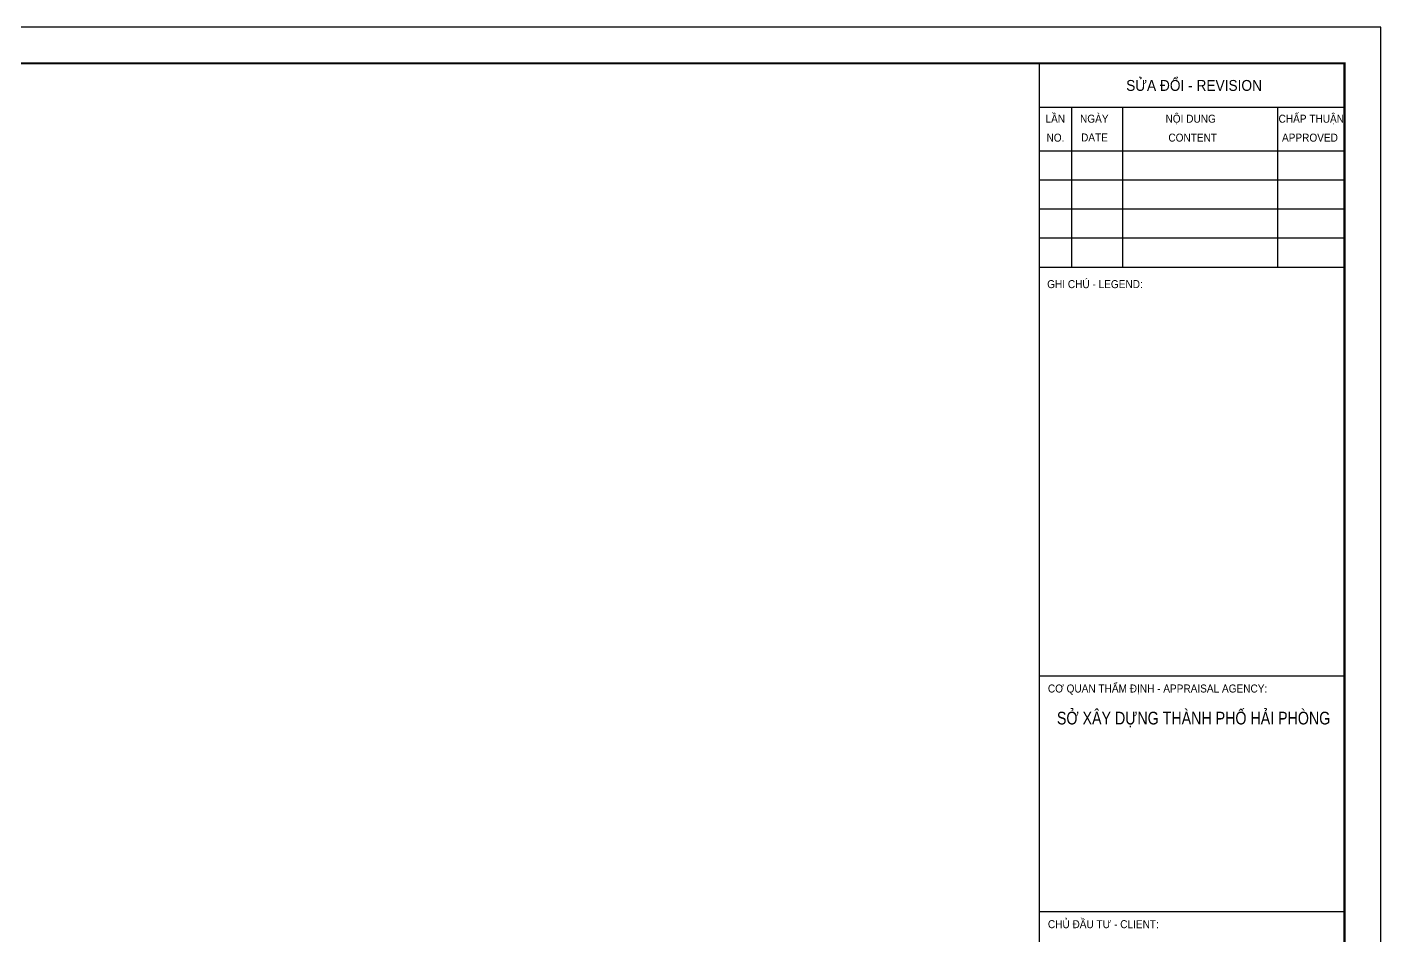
# Model space of a CAD drawing. Header units: millimetres. Extents: x -146681 to 1327256, y -72704 to 46237.
# Drawn here: x 107637 to 182165, y -3796 to 46237 of the extents above; entities that cross this region are included whole.
import ezdxf
from ezdxf.enums import TextEntityAlignment as Align

# ---------------------------------------------------------------- set-up
doc = ezdxf.new("R2010")
doc.units = ezdxf.units.MM
doc.header["$MEASUREMENT"] = 0
doc.layers.add('ccu11-Dim', color=8, linetype='Continuous')
doc.layers.add('KT-Chu viet', color=255, linetype='Continuous', lineweight=20)
doc.layers.add('KT-Net thay', color=7, linetype='Continuous', lineweight=15)
doc.styles.add('51KHUNG TEN$0$khung ten A1$1$Standard', font='', dxfattribs={"width": 0.9})
doc.styles.get('51KHUNG TEN$0$khung ten A1$1$Standard').set_extended_font_data('.VnArialH')

# ---------------------------------------------------------------- blocks, each defined once
blk = doc.blocks.new('Khung ten_A1', base_point=(-3406704, 253379))
for p, q in [((74690, 58471), (74690, 1072)), ((74690, 58471), (74690, 1072)), ((74690, 57269), (83100, 57269)), ((74690, 57269), (83100, 57269)), ((75591, 52864), (75591, 57269)), ((75591, 52864), (75591, 57269)), ((76993, 52864), (76993, 57269)), ((76993, 52864), (76993, 57269)), ((81264, 52864), (81264, 57269)), ((74690, 56068), (83100, 56068)), ((74690, 56068), (83100, 56068)), ((74690, 55267), (83100, 55267)), ((74690, 55267), (83100, 55267)), ((74690, 54466), (83100, 54466)), ((74690, 54466), (83100, 54466)), ((74690, 53665), (83100, 53665)), ((74690, 53665), (83100, 53665)), ((74690, 52864), (83100, 52864)), ((74690, 52864), (83100, 52864)), ((74690, 41617), (83100, 41617)), ((74690, 35130), (83100, 35130))]:
    blk.add_line(p, q)
at = {"layer": 'Defpoints', "color": 1}
blk.add_lwpolyline([(84100, 0), (84100, 59471), (0, 59471), (0, 0)], close=True, dxfattribs=at)
at = {"layer": 'KT-Net thay', "const_width": 60}
blk.add_lwpolyline([(2700, 1071), (83100, 1071), (83100, 58471), (2700, 58471)], close=True, dxfattribs=at)
at = {"color": 2, "style": '51KHUNG TEN$0$khung ten A1$1$Standard', "width": 0.9}
for s, p in [('c¬ quan thÈm ®Þnh - appraisal agency:', (74934, 41154)), ('chñ ®Çu t\xad - client:', (74934, 34667))]:
    blk.add_text(s, height=220.26, dxfattribs=at).set_placement(p)
at = {"layer": 'KT-Chu viet', "color": 2, "style": '51KHUNG TEN$0$khung ten A1$1$Standard', "width": 0.9}
for s, height, p in [('söa ®æi - revision', 300, (77088, 57714)), ('LÇn', 220.3, (74868, 56838)), ('ngµy', 220.3, (75818, 56838)), ('Néi dung', 220.3, (78171, 56838)), ('chÊp thuËn', 220.3, (81283, 56838)), ('Ghi chó - legend:', 220.26, (74914, 52285))]:
    blk.add_text(s, height=height, dxfattribs=at).set_placement(p)
at = {"layer": 'KT-Chu viet', "color": 4, "style": '51KHUNG TEN$0$khung ten A1$1$Standard', "width": 0.9}
for s, p in [('no.', (74896, 56317)), ('date', (75847, 56321)), (' content', (78173, 56317)), ('approved', (81377, 56317))]:
    blk.add_text(s, height=220.3, dxfattribs=at).set_placement(p)
at = {"layer": 'KT-Chu viet', "style": '51KHUNG TEN$0$khung ten A1$1$Standard', "width": 0.8}
blk.add_text('së x©y dùng thµnh phè h¶i phßng', height=350.42, dxfattribs=at).set_placement((78944, 40274), align=Align.CENTER)

msp = doc.modelspace()

# ---------------------------------------------------------------- block references
at = {"layer": 'ccu11-Dim', "xscale": 2.000000000621877, "yscale": 2.000000000621877, "zscale": 2.000000000621877}
msp.add_blockref('Khung ten_A1', (-6799443.7, 434054.5), dxfattribs=at)

doc.saveas('drawing.dxf')
